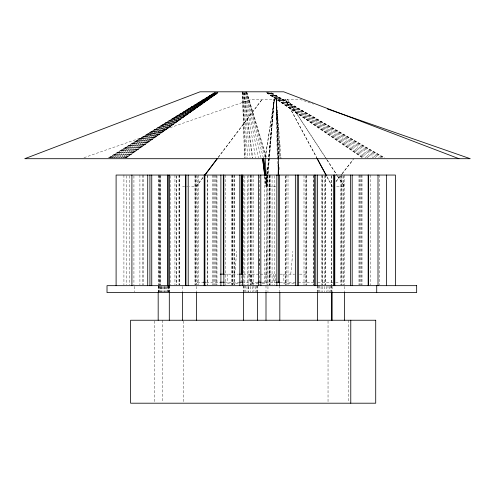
<?xml version="1.0" encoding="UTF-8"?>
<svg xmlns="http://www.w3.org/2000/svg" width="495" height="495" viewBox="0 0 495 495"><rect width="100%" height="100%" fill="white"/><g stroke="black" fill="none" stroke-linecap="round" stroke-linejoin="round"><path stroke-width="0.37" stroke-dasharray="2.48 1.86" d="M265.994 274.15L266.254 249.591M246.386 91.798L265.134 157.961L274.348 99.285L266.929 186.355L265.759 176.641M267.337 174.135L274.057 99.285L267.269 172.606M267.349 174.135L274.174 99.285L266.929 186.355L266.279 176.369M234.673 274.15L236.777 251.33M275.814 186.355L266.001 186.355L266.923 176.43M259.275 265.784L259.906 258.935M290.769 274.15L292.873 251.33M265.246 157.942L274.36 99.285M202.913 177.773L196.428 186.355L189.511 186.355M218.19 157.54L262.189 99.285L218.035 157.54M196.193 186.355L203.16 177.161M336.086 181.547L341.705 174.333M342.175 173.733L352.941 159.904M335.913 181.547L341.587 174.333M342.057 173.733L353.875 158.703M126.213 157.812L218.091 92.689L126.293 157.812M125.779 157.812L218.004 92.689M125.52 157.818L217.961 92.683M124.678 157.818L217.788 92.683M124.276 157.825L217.713 92.676M123.082 157.825L217.478 92.67M122.568 157.825L217.373 92.67M121.108 157.831L217.082 92.664M120.502 157.837L216.971 92.658M118.868 157.843L216.649 92.658M118.218 157.849L216.525 92.652M116.529 157.856L216.185 92.645M115.88 157.862L216.061 92.639M114.252 157.868L215.74 92.633M113.646 157.874L215.622 92.627M112.179 157.874L215.337 92.621M111.66 157.88L215.238 92.621M110.465 157.886L215.003 92.615M110.069 157.886L214.923 92.615M108.974 157.893L214.05 93.017L109.222 157.893M108.442 157.899L213.958 93.004M83.983 157.688L251.689 99.285L299.63 99.285L313.483 104.111M182.599 186.355L184.623 186.355M186.609 186.355L187.723 186.355M332.133 186.355L326.638 176.152L332.337 186.355M336.687 186.355L344.433 186.355L337.664 176.041M224.08 274.15L238.547 274.15M243.404 274.15L260.29 274.15M260.444 274.15L273.481 274.15L273.481 282.212M279.966 274.15L294.643 274.15M299.5 274.15L305.749 274.15M204.157 282.212L196.379 282.212L196.379 284.285M206.427 282.212L219.768 282.212M224.291 282.212L239.122 282.212M242.16 282.212L257.926 282.212M261.403 282.212L277.429 282.212M280.065 282.212L296.319 282.212M298.256 282.212L313.941 282.212M317.771 282.212L333.525 282.212M335.641 282.212L338.462 282.212M238.126 283.363L227.756 283.363L227.756 274.15M258.501 283.363L251.59 283.363L251.59 274.15M261.96 283.363L265.419 283.363L265.419 274.15M294.222 283.363L283.852 283.363L283.852 274.15M271.637 92.949L384.751 157.936M271.563 92.949L384.374 157.936M271.34 92.955L383.266 157.93M271 92.973L381.496 157.917M270.548 92.986L379.195 157.911M270.016 92.998L376.522 157.899M268.797 92.615L373.645 157.886M268.234 92.621L370.78 157.874M267.715 92.639L368.094 157.862M267.263 92.652L365.799 157.849M266.91 92.658L364.035 157.843M266.694 92.658L362.928 157.837M266.626 92.664L362.544 157.831M326.663 159.266L287.31 99.285L326.514 159.266M327.084 159.916L337.237 175.391M326.935 159.916L337.058 175.391M337.479 176.041L344.223 186.355M285.256 99.285L316.751 157.787M285.293 99.285L316.763 157.787M246.894 92.534L266.613 157.967M246.597 91.798L266.236 157.967M246.238 92.54L263.377 157.961M245.6 91.798L261.094 157.948M245.235 92.546L258.433 157.948M244.654 92.559L255.575 157.942M244.072 92.559L252.722 157.942M264.98 176.641L266.236 186.355L267.281 174.902L266.236 186.355L265.289 176.369M243.979 92.559L252.246 157.942M264.825 176.641L266.001 186.355M243.534 92.565L250.062 157.936M280.083 157.93L276.21 99.285L278.023 157.849L276.328 99.285L281.092 158.703M243.07 92.565L247.778 157.936M278.524 157.849L276.365 99.285L280.133 158.703M242.674 91.798L246.021 157.936M278.617 158.703L276.21 99.285L277.392 164.012M276.365 99.285L278.697 157.849M279.062 167.093L279.186 170.175M242.457 91.798L244.92 157.936M242.408 92.565L244.549 157.936M379.405 175.051L379.405 284.903M370.582 175.051L370.582 284.903M362.012 175.051L362.012 284.903M361.758 175.051L361.758 284.903M360.607 175.051L360.607 284.903M359.345 175.051L359.345 284.903M358.986 175.051L358.986 284.903M348.777 320.24L348.777 402.435M344.619 175.051L344.619 284.903M344.433 286.438L344.433 291.815M343.357 175.818L343.357 284.903M342.998 175.818L342.998 284.903M341.742 175.818L341.742 284.903M341.34 175.051L341.34 284.903M340.517 175.818L340.517 284.903M332.133 286.438L332.133 291.815M331.761 175.818L331.761 284.903M331.446 285.671L331.446 291.815M331.223 175.818L331.223 284.903M331.204 285.671L331.204 291.815M330.518 285.671L330.518 291.815M329.416 286.438L329.416 291.815M328.036 321.007L328.036 402.435M327.987 285.671L327.987 291.815M326.316 286.438L326.316 291.815M325.753 175.051L325.753 284.903M325.351 175.051L325.351 284.903M324.528 175.818L324.528 284.903M324.528 286.438L324.528 291.815M322.74 286.438L322.74 291.815M322.585 175.051L322.585 284.903M322.505 175.818L322.505 284.903M321.756 175.051L321.756 284.903M321.069 286.438L321.069 291.815M319.64 285.671L319.64 291.815M318.539 285.671L318.539 291.815M317.852 285.671L317.852 291.815M317.617 285.671L317.617 291.815M313.403 175.051L313.403 284.903M313.286 175.818L313.286 284.903M306.597 175.051L306.597 284.903M306.516 175.818L306.516 284.903M305.768 175.818L305.768 284.903M303.998 175.051L304.004 284.903M288.016 175.051L288.01 284.903M286.172 175.051L286.172 284.903M285.64 175.818L285.64 284.903M285.17 175.818L285.17 284.903M279.83 285.671L279.83 291.815M275.789 274.15L275.789 282.212M274.453 175.818L274.453 284.903M272.083 175.818L272.083 284.903M270.183 175.051L270.183 284.903M269.651 175.051L269.651 284.903M269.54 175.818L269.54 284.903M269.181 175.051L269.181 284.903M267.95 175.818L267.95 284.903M267.956 286.438L267.956 291.815M267.059 175.051L267.059 284.903M266.638 176.585L266.638 284.903M266.001 285.671L266.001 291.815M264.268 176.585L264.268 284.903M259.529 175.818L259.529 284.903M257.375 285.671L257.375 291.815M257.134 285.671L257.134 291.815M256.447 285.671L256.447 291.815M255.346 286.438L255.346 291.815M253.916 285.671L253.916 291.815M253.551 175.051L253.551 284.903M252.481 282.212L252.481 284.285M252.246 286.438L252.246 291.815M251.961 175.051L251.961 284.903M251.07 175.051L251.07 284.903M250.711 175.051L250.711 284.903M250.458 286.438L250.458 291.815M250.13 175.051L250.13 284.903M249.647 274.15L249.647 282.212M248.669 286.438L248.669 291.815M248.372 286.438L248.372 291.815M248.119 175.051L248.119 284.903M247.228 175.818L247.228 284.903M247.005 286.438L247.005 291.815M245.57 285.671L245.57 291.815M244.858 175.818L244.858 284.903M244.474 285.671L244.474 291.815M243.781 285.671L243.781 291.815M243.546 285.671L243.546 291.815M243.546 175.051L243.546 284.903M241.306 275.684L241.312 284.903M234.723 175.051L234.723 284.903M234.141 175.051L234.141 284.903M232.959 175.051L232.959 284.903M232.737 175.051L232.737 284.903M232.13 175.051L232.13 284.903M231.406 175.051L231.406 284.903M225.324 175.051L225.318 284.903M216.971 175.818L216.971 284.903M216.748 175.051L216.748 284.903M215.418 175.051L215.418 284.903M214.199 175.051L214.199 284.903M213.722 175.051L213.722 284.903M212.615 175.051L212.615 284.903M207.498 175.818L207.498 284.903M207.312 175.051L207.312 284.903M198.21 175.051L198.21 284.903M197.734 175.818L197.734 284.903M196.626 175.051L196.626 284.903M196.428 286.438L196.428 291.815M195.723 175.818L195.723 284.903M195.253 175.051L195.253 284.903M194.968 175.051L194.968 284.903M183.459 321.007L183.459 402.435M182.599 286.438L182.599 291.815M179.735 175.051L179.735 284.903M179.264 175.051L179.264 284.903M178.98 175.051L178.98 284.903M176.709 175.818L176.709 284.903M176.492 175.818L176.492 284.903M174.945 175.051L174.945 284.903M170.156 175.818L170.156 284.903M169.302 285.671L169.302 291.815M169.247 285.671L169.247 291.815M168.974 286.438L168.974 291.815M168.82 285.671L168.82 291.815M168.294 286.438L168.294 291.815M168.046 285.671L168.046 291.815M167.298 285.671L167.298 291.815M166.976 286.438L166.976 291.815M166.066 286.438L166.066 291.815M165.689 286.438L165.689 291.815M164.668 286.438L164.668 291.815M164.266 286.438L164.266 291.815M163.214 286.438L163.214 291.815M162.812 286.438L162.812 291.815M162.403 320.24L162.403 402.435M161.791 286.438L161.791 291.815M161.413 286.438L161.413 291.815M160.72 175.051L160.72 284.903M160.504 175.818L160.504 284.903M160.504 286.438L160.504 291.815M160.182 286.438L160.182 291.815M159.433 285.671L159.433 291.815M159.316 175.051L159.316 284.903M159.186 286.438L159.186 291.815M159.136 175.818L159.136 284.903M158.957 175.051L158.957 284.903M158.734 175.051L158.734 284.903M158.66 285.671L158.66 291.815M158.505 286.438L158.505 291.815M158.177 285.671L158.233 291.815M154.65 321.007L154.65 402.435M143.333 175.051L143.333 284.903M142.752 175.051L142.752 284.903M139.906 175.051L139.906 284.903M134.646 286.438L134.646 291.815M133.928 175.818L133.928 284.903M129.189 175.818L129.189 284.903M126.819 175.818L126.819 284.903M123.917 175.051L123.917 284.903"/><path stroke-width="0.74" d="M242.426 249.591L242.16 274.15L239.561 274.15M278.122 175.601L278.617 158.703M204.763 175.323L217.268 158.765M204.559 175.323L217.107 158.765M220.201 274.15L224.08 274.15M203.352 282.212L205.437 282.212M220.201 282.212L224.08 282.212M239.852 282.212L242.903 282.212M257.846 282.212L261.075 282.212M276.235 282.212L279.545 282.212M327.337 108.937L470.25 158.703L24.75 158.703L200.06 91.798L283.666 91.798L458.976 158.703M326.273 175.471L317.116 158.468L326.273 175.471M264.788 175.143L262.659 158.703L264.646 175.143M265.58 175.143L263.612 158.703L265.215 175.601M265.128 158.703L266.23 175.601M278.233 164.779L278.567 175.57L278.264 164.779M395.394 285.671L395.394 175.051L116.102 175.051L116.102 285.671M386.57 175.051L386.57 285.671M378.001 175.051L378.001 285.671M376.714 285.671L376.714 292.582M368.565 175.051L368.565 285.671M368.162 175.051L368.162 285.671M352.174 175.051L352.174 285.671M350.776 320.24L350.776 403.202M350.522 175.051L350.522 285.671M344.433 292.582L344.433 320.24M334.787 175.051L334.787 285.671M334.533 175.051L334.533 285.671M333.382 175.051L333.382 285.671M332.133 292.582L332.133 320.24M331.446 292.582L331.446 320.24M317.617 292.582L317.617 320.24M317.394 175.051L317.394 285.671M315.773 175.051L315.773 285.671M314.511 175.051L314.511 285.671M298.522 175.051L298.522 285.671M297.297 175.051L297.297 285.671M295.354 175.051L295.354 285.671M279.83 292.582L279.83 320.24M279.366 175.051L279.366 285.671M278.537 175.051L278.537 282.596M276.847 175.051L276.847 285.671M266.001 292.582L266.001 320.24M260.785 175.051L260.859 285.671M258.409 175.051L258.409 285.671M257.375 292.582L257.375 320.24M243.546 292.582L243.546 320.24M242.42 175.051L242.42 285.671M241.956 175.051L241.956 274.15M241.306 175.051L241.306 274.15M239.828 175.051L239.828 285.671M223.839 175.051L223.839 285.671M223.301 175.051L223.301 274.15M220.888 175.051L220.888 285.671M204.899 175.051L204.899 285.671M204.466 175.051L204.466 282.596M204.181 175.051L204.181 285.671M196.428 292.582L196.428 320.24M188.193 175.051L188.193 285.671M185.959 175.051L185.959 285.671M185.384 175.051L185.384 285.671M182.599 292.582L182.599 320.24M169.395 175.051L169.395 285.671M169.302 292.582L169.302 320.24M168.133 175.051L168.133 285.671M167.737 175.051L167.737 285.671M158.177 292.582L158.177 320.24M151.748 175.051L151.748 285.671M149.917 175.051L149.917 285.671M147.72 175.051L147.72 285.671M131.911 175.051L131.911 285.671M416.666 285.671L107.013 285.671L107.013 292.582L416.666 292.582L416.666 285.671M375.717 320.24L130.612 320.24L130.612 403.202L375.717 403.202L375.717 320.24"/></g></svg>
